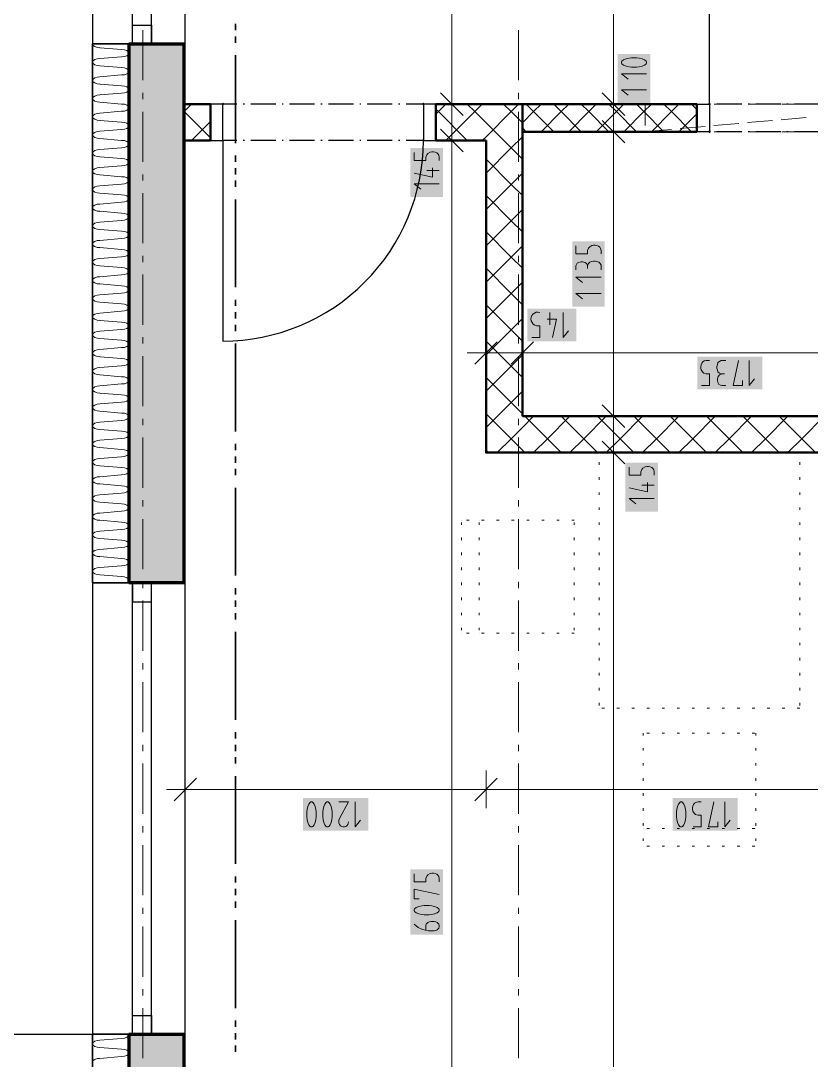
# Model space of a CAD drawing. Header units: millimetres. Extents: x 0 to 594, y 0 to 420.
# Drawn here: x 63.03 to 95.36, y 166.53 to 209.03 of the extents above; entities that cross this region are included whole.
import ezdxf

# ---------------------------------------------------------------- set-up
doc = ezdxf.new("R2010")
doc.units = ezdxf.units.MM
doc.header["$LTSCALE"] = 8
for name, color, linetype in [('PDF_Dvere', 7, 'Continuous'), ('PDF_Koty delkove', 7, 'Continuous'), ('PDF_Nabytek', 7, 'Continuous'), ('PDF_Obecne 0.25', 7, 'Continuous'), ('PDF_Okna', 7, 'Continuous'), ('PDF_Osy hlavni', 7, 'Continuous'), ('PDF_Pozarni useky', 7, 'Continuous'), ('PDF_Preklady', 7, 'Continuous'), ('PDF_Pricky zdene', 7, 'Continuous'), ('PDF_Steny obvodove nosne', 7, 'Continuous'), ('PDF_Zatepleni', 7, 'Continuous')]:
    doc.layers.add(name, color=color, linetype=linetype)

msp = doc.modelspace()

# ---------------------------------------------------------------- linework, layer by layer
at = {"layer": 'PDF_Dvere', "lineweight": 25}
for points in [[(91.243, 205.621), (91.197, 205.621), (91.197, 212.796, -0.414213), (98.372, 205.621), (97.854, 205.621)], [(71.871, 204.135), (71.296, 204.135), (71.296, 195.935, 0.414214), (79.496, 204.135), (78.79, 204.135)]]:
    msp.add_lwpolyline(points, format="xyb", dxfattribs=at)
for points in [[(71.296, 205.621), (70.784, 205.621), (70.784, 204.135), (71.296, 204.135)], [(80.009, 205.621), (79.496, 205.621), (79.496, 204.135), (80.009, 204.135)], [(91.197, 204.494), (90.685, 204.494), (90.685, 205.621), (91.197, 205.621)]]:
    msp.add_lwpolyline(points, close=True, dxfattribs=at)
for points in [[(71.871, 205.621), (71.296, 205.621)], [(72.178, 205.621), (72.127, 205.621)], [(73.46, 205.621), (72.435, 205.621)], [(73.767, 205.621), (73.716, 205.621)], [(75.048, 205.621), (74.023, 205.621)], [(75.356, 205.621), (75.305, 205.621)], [(76.637, 205.621), (75.612, 205.621)], [(76.945, 205.621), (76.893, 205.621)], [(78.226, 205.621), (77.201, 205.621)], [(78.533, 205.621), (78.482, 205.621)], [(79.496, 205.621), (78.79, 205.621)], [(92.524, 205.621), (91.499, 205.621)], [(92.832, 205.621), (92.781, 205.621)], [(94.113, 205.621), (93.088, 205.621)], [(94.421, 205.621), (94.369, 205.621)], [(95.702, 205.621), (94.677, 205.621)], [(91.243, 204.494), (91.197, 204.494)], [(92.524, 204.494), (91.499, 204.494)], [(92.832, 204.494), (92.781, 204.494)], [(94.113, 204.494), (93.088, 204.494)], [(94.421, 204.494), (94.369, 204.494)], [(95.702, 204.494), (94.677, 204.494)], [(72.178, 204.135), (72.127, 204.135)], [(73.46, 204.135), (72.435, 204.135)], [(73.767, 204.135), (73.716, 204.135)], [(75.048, 204.135), (74.023, 204.135)], [(75.356, 204.135), (75.305, 204.135)], [(76.637, 204.135), (75.612, 204.135)], [(76.945, 204.135), (76.893, 204.135)], [(78.226, 204.135), (77.201, 204.135)], [(78.533, 204.135), (78.482, 204.135)]]:
    msp.add_lwpolyline(points, dxfattribs=at)
at = {"layer": 'PDF_Dvere', "lineweight": 25, "transparency": 33554559}
for points in [[(71.36, 205.621), (71.296, 205.557), (71.296, 205.685), (71.232, 205.621)], [(79.56, 205.621), (79.496, 205.557), (79.496, 205.685), (79.432, 205.621)], [(91.261, 205.621), (91.197, 205.557), (91.197, 205.685), (91.133, 205.621)], [(91.261, 204.494), (91.197, 204.43), (91.197, 204.558), (91.133, 204.494)], [(71.36, 204.135), (71.296, 204.071), (71.296, 204.199), (71.232, 204.135)], [(79.56, 204.135), (79.496, 204.071), (79.496, 204.199), (79.432, 204.135)]]:
    msp.add_solid(points, dxfattribs=at)
at = {"layer": 'PDF_Koty delkove', "lineweight": 18}
for points in [[(87.275, 149.093), (87.275, 159.435), (87.275, 191.374), (87.275, 192.86), (87.275, 204.494), (87.275, 205.621), (87.275, 227.197), (87.275, 228.684), (87.275, 273.219), (87.275, 275.833), (87.275, 277.217), (87.275, 346.455), (87.275, 350.35)], [(80.658, 141.867), (80.658, 204.135), (80.658, 205.621), (80.658, 220.535), (80.658, 222.021), (80.658, 273.219), (80.658, 277.114)], [(87.79, 207.473), (87.687, 207.432), (87.619, 207.378), (87.602, 207.35), (87.602, 207.296), (87.619, 207.268), (87.687, 207.214), (87.79, 207.173), (87.91, 207.145), (88.011, 207.131), (88.216, 207.131), (88.319, 207.145), (88.439, 207.173), (88.541, 207.214), (88.61, 207.268), (88.627, 207.296), (88.627, 207.35), (88.61, 207.378), (88.541, 207.432), (88.439, 207.473), (88.319, 207.501), (88.216, 207.515)], [(88.216, 207.515), (88.011, 207.515), (87.91, 207.501), (87.79, 207.473)], [(88.627, 206.857), (87.602, 206.857), (87.875, 206.639)], [(88.627, 206.2), (87.602, 206.2), (87.875, 205.982)], [(81.119, 205.16), (80.196, 206.083)], [(87.736, 205.16), (86.813, 206.083)], [(81.426, 205.621), (80.658, 205.621), (79.889, 205.621)], [(88.043, 205.621), (87.275, 205.621), (86.506, 205.621)], [(87.736, 204.033), (86.813, 204.955)], [(81.119, 203.674), (80.196, 204.596)], [(88.043, 204.494), (87.275, 204.494), (86.506, 204.494)], [(81.426, 204.135), (80.658, 204.135), (79.889, 204.135)], [(79.12, 203.647), (79.12, 203.319), (79.598, 203.319), (79.598, 203.456), (79.633, 203.551), (79.684, 203.606), (79.769, 203.66), (79.837, 203.674), (79.905, 203.674), (79.974, 203.66)], [(79.974, 203.66), (80.042, 203.633), (80.093, 203.592), (80.128, 203.538), (80.145, 203.456), (80.145, 203.319)], [(79.872, 203.017), (79.872, 202.634), (79.12, 202.799)], [(80.145, 202.908), (79.633, 202.908)], [(80.145, 202.36), (79.12, 202.36), (79.393, 202.142)], [(85.737, 199.827), (85.737, 199.499), (86.215, 199.499), (86.215, 199.636), (86.25, 199.731), (86.301, 199.786), (86.386, 199.841), (86.454, 199.855), (86.522, 199.855), (86.591, 199.841), (86.659, 199.813), (86.71, 199.772), (86.745, 199.718), (86.762, 199.636), (86.762, 199.499)], [(85.737, 198.842), (85.737, 199.006), (85.754, 199.061), (85.788, 199.115), (85.84, 199.143), (85.941, 199.17), (86.01, 199.17), (86.112, 199.143), (86.181, 199.088), (86.215, 199.006), (86.215, 198.897)], [(86.762, 198.842), (86.762, 199.033), (86.727, 199.101), (86.676, 199.156), (86.591, 199.184), (86.522, 199.197), (86.454, 199.197), (86.369, 199.184), (86.301, 199.156), (86.25, 199.101), (86.215, 199.006)], [(86.762, 198.54), (85.737, 198.54), (86.01, 198.322)], [(86.762, 197.883), (85.737, 197.883), (86.01, 197.665)], [(84.559, 196.833), (84.943, 196.833), (84.778, 196.082)], [(84.668, 197.107), (84.668, 196.594)], [(85.216, 197.107), (85.216, 196.082), (85.435, 196.355)], [(82.52, 195.907), (81.597, 194.984)], [(82.059, 196.214), (82.059, 195.446), (82.059, 194.677)], [(84.006, 195.907), (83.084, 194.984)], [(83.545, 196.214), (83.545, 195.446), (83.545, 194.677)], [(82.059, 195.446), (81.29, 195.446)], [(184.506, 195.446), (177.745, 195.446), (176.907, 195.446), (173.387, 195.446), (169.747, 195.446), (168.26, 195.446), (162.995, 195.446), (160.878, 195.446), (158.215, 195.446), (156.063, 195.446), (128.081, 195.446), (126.184, 195.446), (105.582, 195.446), (103.737, 195.446), (103.43, 195.446), (101.328, 195.446), (83.545, 195.446), (82.059, 195.446)], [(90.876, 194.113), (91.205, 194.113), (91.205, 194.591), (91.068, 194.591), (90.972, 194.626), (90.917, 194.677), (90.863, 194.762), (90.849, 194.83), (90.849, 194.898), (90.863, 194.967), (90.89, 195.035), (90.931, 195.086), (90.985, 195.121), (91.068, 195.138), (91.205, 195.138)], [(91.862, 195.138), (91.67, 195.138), (91.602, 195.103), (91.547, 195.052), (91.52, 194.967), (91.506, 194.898), (91.506, 194.83), (91.52, 194.745), (91.547, 194.677), (91.602, 194.626), (91.698, 194.591)], [(92.547, 194.317), (92.547, 194.113), (92.163, 194.113), (92.382, 195.138)], [(92.82, 195.138), (92.82, 194.113), (93.039, 194.386)], [(91.862, 194.113), (91.698, 194.113), (91.643, 194.13), (91.588, 194.164), (91.56, 194.216), (91.533, 194.317), (91.533, 194.386), (91.56, 194.488), (91.615, 194.557), (91.698, 194.591), (91.807, 194.591)], [(87.736, 192.399), (86.813, 193.321)], [(88.043, 192.86), (87.275, 192.86), (86.506, 192.86)], [(87.736, 190.913), (86.813, 191.835)], [(88.043, 191.374), (87.275, 191.374), (86.506, 191.374)], [(87.913, 190.782), (87.913, 190.454), (88.391, 190.454), (88.391, 190.591), (88.426, 190.686), (88.477, 190.741), (88.562, 190.795), (88.63, 190.809), (88.698, 190.809), (88.767, 190.795)], [(88.767, 190.795), (88.835, 190.768), (88.886, 190.727), (88.921, 190.673), (88.938, 190.591), (88.938, 190.454)], [(88.665, 190.152), (88.665, 189.769), (87.913, 189.934)], [(88.938, 190.043), (88.426, 190.043)], [(88.938, 189.495), (87.913, 189.495), (88.186, 189.277)], [(70.22, 178.068), (69.297, 177.145)], [(69.759, 178.375), (69.759, 177.606), (69.759, 176.838)], [(82.52, 178.068), (81.597, 177.145)], [(82.059, 178.375), (82.059, 177.606), (82.059, 176.838)], [(69.759, 177.606), (68.99, 177.606)], [(109.938, 177.606), (103.173, 177.606), (101.38, 177.606), (99.996, 177.606), (82.059, 177.606), (69.759, 177.606)], [(75.47, 176.154), (75.525, 176.085), (75.552, 176.069), (75.607, 176.069), (75.635, 176.085), (75.689, 176.154), (75.73, 176.256), (75.758, 176.376), (75.772, 176.478), (75.772, 176.683), (75.758, 176.785), (75.73, 176.905), (75.689, 177.008), (75.635, 177.076), (75.607, 177.094), (75.552, 177.094), (75.525, 177.076), (75.47, 177.008), (75.429, 176.905), (75.402, 176.785), (75.388, 176.683)], [(76.045, 177.094), (76.429, 177.094), (76.072, 176.41), (76.045, 176.342), (76.045, 176.239), (76.072, 176.171), (76.113, 176.12), (76.155, 176.085), (76.21, 176.069), (76.264, 176.069), (76.319, 176.085), (76.36, 176.12), (76.401, 176.171), (76.429, 176.273)], [(76.702, 177.094), (76.702, 176.069), (76.921, 176.342)], [(90.507, 176.785), (90.507, 176.854), (90.521, 176.923), (90.548, 176.99), (90.589, 177.042), (90.643, 177.076), (90.725, 177.094), (90.862, 177.094)], [(90.534, 176.069), (90.862, 176.069), (90.862, 176.547), (90.725, 176.547), (90.63, 176.581), (90.575, 176.633), (90.521, 176.718), (90.507, 176.785)], [(91.547, 176.273), (91.547, 176.069), (91.164, 176.069), (91.382, 177.094)], [(91.821, 177.094), (91.821, 176.069), (92.039, 176.342)], [(75.388, 176.683), (75.388, 176.478), (75.402, 176.376), (75.429, 176.256), (75.47, 176.154)], [(79.12, 174.151), (79.12, 173.823), (79.598, 173.823), (79.598, 173.96), (79.633, 174.055), (79.684, 174.11), (79.769, 174.165), (79.837, 174.179), (79.905, 174.179), (79.974, 174.165), (80.042, 174.137), (80.093, 174.096), (80.128, 174.042), (80.145, 173.96), (80.145, 173.823)], [(79.324, 173.138), (79.12, 173.138), (79.12, 173.521), (80.145, 173.303)], [(79.137, 172.728), (79.12, 172.7), (79.12, 172.646), (79.137, 172.618), (79.205, 172.564), (79.308, 172.523), (79.428, 172.495), (79.529, 172.481), (79.734, 172.481), (79.837, 172.495), (79.957, 172.523), (80.059, 172.564), (80.128, 172.618), (80.145, 172.646), (80.145, 172.7), (80.128, 172.728), (80.059, 172.782), (79.957, 172.823), (79.837, 172.85), (79.734, 172.864)], [(79.734, 172.864), (79.529, 172.864), (79.428, 172.85), (79.308, 172.823), (79.205, 172.782), (79.137, 172.728)], [(79.598, 171.852), (79.598, 172.043), (79.615, 172.098), (79.649, 172.139), (79.684, 172.166), (79.734, 172.193), (79.803, 172.207), (79.939, 172.207), (80.008, 172.193), (80.059, 172.166), (80.093, 172.139), (80.128, 172.098), (80.145, 172.043), (80.145, 171.989), (80.128, 171.934), (80.093, 171.893), (80.059, 171.866), (80.008, 171.838), (79.939, 171.824), (79.7, 171.824), (79.462, 171.879), (79.29, 171.961), (79.12, 172.098)]]:
    msp.add_lwpolyline(points, dxfattribs=at)
msp.add_lwpolyline([(83.929, 196.082), (84.258, 196.082), (84.258, 196.56), (84.121, 196.56, -1.034042), (84.258, 197.107)], format="xyb", dxfattribs=at)
for points in [[(74.731, 176.683), (74.731, 176.478), (74.745, 176.376), (74.772, 176.256), (74.813, 176.154), (74.867, 176.085), (74.895, 176.069), (74.95, 176.069), (74.978, 176.085), (75.032, 176.154), (75.073, 176.256), (75.101, 176.376), (75.115, 176.478), (75.115, 176.683), (75.101, 176.785), (75.073, 176.905), (75.032, 177.008), (74.978, 177.076), (74.95, 177.094), (74.895, 177.094), (74.867, 177.076), (74.813, 177.008), (74.772, 176.905), (74.745, 176.785)], [(89.85, 176.683), (89.85, 176.478), (89.864, 176.376), (89.891, 176.256), (89.932, 176.154), (89.986, 176.085), (90.014, 176.069), (90.068, 176.069), (90.096, 176.085), (90.15, 176.154), (90.191, 176.256), (90.219, 176.376), (90.233, 176.478), (90.233, 176.683), (90.219, 176.785), (90.191, 176.905), (90.15, 177.008), (90.096, 177.076), (90.068, 177.094), (90.014, 177.094), (89.986, 177.076), (89.932, 177.008), (89.891, 176.905), (89.864, 176.785)]]:
    msp.add_lwpolyline(points, close=True, dxfattribs=at)
at = {"layer": 'PDF_Koty delkove', "color": 7, "lineweight": 18, "true_color": 0xffffff, "transparency": 33554559}
for points in [[(88.781, 205.663), (88.781, 207.668), (87.449, 205.663), (87.449, 207.668)], [(80.299, 201.823), (80.299, 203.828), (78.966, 201.823), (78.966, 203.828)], [(86.916, 197.346), (86.916, 200.008), (85.583, 197.346), (85.583, 200.008)], [(85.754, 197.261), (83.749, 197.261), (85.754, 195.928), (83.749, 195.928)], [(93.358, 195.292), (90.696, 195.292), (93.358, 193.959), (90.696, 193.959)], [(89.092, 188.958), (89.092, 190.963), (87.76, 188.958), (87.76, 190.963)], [(77.24, 177.248), (74.578, 177.248), (77.24, 175.915), (74.578, 175.915)], [(92.358, 177.248), (89.696, 177.248), (92.358, 175.915), (89.696, 175.915)], [(80.299, 171.67), (80.299, 174.332), (78.966, 171.67), (78.966, 174.332)]]:
    msp.add_solid(points, dxfattribs=at)
at = {"layer": 'PDF_Nabytek', "lineweight": 13}
for points in [[(86.692, 190.978), (86.692, 190.876)], [(94.892, 190.978), (94.892, 190.876)], [(86.692, 190.364), (86.692, 190.261)], [(94.892, 190.364), (94.892, 190.261)], [(86.692, 189.749), (86.692, 189.646)], [(94.892, 189.749), (94.892, 189.646)], [(86.692, 189.134), (86.692, 189.031)], [(94.892, 189.134), (94.892, 189.031)], [(81.054, 188.606), (81.054, 188.606)], [(81.054, 188.606), (81.054, 188.606)], [(81.054, 188.519), (81.054, 188.416)], [(81.364, 188.606), (81.262, 188.606)], [(81.772, 188.606), (81.772, 188.606)], [(81.772, 188.519), (81.772, 188.416)], [(81.979, 188.606), (81.877, 188.606)], [(82.594, 188.606), (82.492, 188.606)], [(83.209, 188.606), (83.107, 188.606)], [(83.824, 188.606), (83.722, 188.606)], [(84.439, 188.606), (84.337, 188.606)], [(85.054, 188.606), (84.952, 188.606)], [(85.667, 188.606), (85.567, 188.606)], [(85.667, 188.606), (85.667, 188.606)], [(85.667, 188.606), (85.667, 188.606)], [(85.667, 188.519), (85.667, 188.416)], [(86.692, 188.519), (86.692, 188.416)], [(94.892, 188.519), (94.892, 188.416)], [(81.054, 187.904), (81.054, 187.801)], [(81.772, 187.904), (81.772, 187.801)], [(85.667, 187.904), (85.667, 187.801)], [(86.692, 187.904), (86.692, 187.801)], [(94.892, 187.904), (94.892, 187.801)], [(81.054, 187.289), (81.054, 187.186)], [(81.772, 187.289), (81.772, 187.186)], [(85.667, 187.289), (85.667, 187.186)], [(86.692, 187.289), (86.692, 187.186)], [(94.892, 187.289), (94.892, 187.186)], [(81.054, 186.674), (81.054, 186.571)], [(81.772, 186.674), (81.772, 186.571)], [(85.667, 186.674), (85.667, 186.571)], [(86.692, 186.674), (86.692, 186.571)], [(94.892, 186.674), (94.892, 186.571)], [(81.054, 186.059), (81.054, 185.956)], [(81.772, 186.059), (81.772, 185.956)], [(85.667, 186.059), (85.667, 185.956)], [(86.692, 186.059), (86.692, 185.956)], [(94.892, 186.059), (94.892, 185.956)], [(81.054, 185.444), (81.054, 185.341)], [(81.772, 185.444), (81.772, 185.341)], [(85.667, 185.444), (85.667, 185.341)], [(86.692, 185.444), (86.692, 185.341)], [(94.892, 185.444), (94.892, 185.341)], [(81.054, 184.829), (81.054, 184.726)], [(81.772, 184.829), (81.772, 184.726)], [(85.667, 184.829), (85.667, 184.726)], [(86.692, 184.829), (86.692, 184.726)], [(94.892, 184.829), (94.892, 184.726)], [(81.054, 184.214), (81.054, 184.111)], [(81.054, 183.993), (81.054, 183.993)], [(81.054, 183.993), (81.054, 183.993)], [(81.364, 183.993), (81.262, 183.993)], [(81.772, 184.214), (81.772, 184.111)], [(81.772, 183.993), (81.772, 183.993)], [(81.979, 183.993), (81.877, 183.993)], [(82.594, 183.993), (82.492, 183.993)], [(83.209, 183.993), (83.107, 183.993)], [(83.824, 183.993), (83.722, 183.993)], [(84.439, 183.993), (84.337, 183.993)], [(85.054, 183.993), (84.952, 183.993)], [(85.667, 183.993), (85.567, 183.993)], [(85.667, 184.214), (85.667, 184.111)], [(85.667, 183.993), (85.667, 183.993)], [(85.667, 183.993), (85.667, 183.993)], [(86.692, 184.214), (86.692, 184.111)], [(94.892, 184.214), (94.892, 184.111)], [(86.692, 183.599), (86.692, 183.496)], [(94.892, 183.599), (94.892, 183.496)], [(86.692, 182.984), (86.692, 182.881)], [(94.892, 182.984), (94.892, 182.881)], [(86.692, 182.369), (86.692, 182.266)], [(94.892, 182.369), (94.892, 182.266)], [(86.692, 181.754), (86.692, 181.651)], [(94.892, 181.754), (94.892, 181.651)], [(86.692, 181.139), (86.692, 181.036)], [(94.892, 181.139), (94.892, 181.036)], [(86.692, 180.923), (86.692, 180.923)], [(86.692, 180.923), (86.692, 180.923)], [(86.899, 180.923), (86.797, 180.923)], [(87.514, 180.923), (87.412, 180.923)], [(88.129, 180.923), (88.027, 180.923)], [(88.744, 180.923), (88.642, 180.923)], [(89.359, 180.923), (89.257, 180.923)], [(89.974, 180.923), (89.872, 180.923)], [(90.589, 180.923), (90.487, 180.923)], [(91.204, 180.923), (91.102, 180.923)], [(91.819, 180.923), (91.717, 180.923)], [(92.434, 180.923), (92.332, 180.923)], [(93.049, 180.923), (92.947, 180.923)], [(93.664, 180.923), (93.562, 180.923)], [(94.279, 180.923), (94.177, 180.923)], [(94.892, 180.923), (94.792, 180.923)], [(94.892, 180.923), (94.892, 180.923)], [(88.486, 179.898), (88.486, 179.806)], [(88.486, 179.898), (88.486, 179.898)], [(88.744, 179.898), (88.642, 179.898)], [(89.359, 179.898), (89.257, 179.898)], [(89.974, 179.898), (89.872, 179.898)], [(90.589, 179.898), (90.487, 179.898)], [(91.204, 179.898), (91.102, 179.898)], [(91.819, 179.898), (91.717, 179.898)], [(92.434, 179.898), (92.332, 179.898)], [(93.049, 179.898), (92.947, 179.898)], [(93.098, 179.898), (93.098, 179.806)], [(93.098, 179.898), (93.098, 179.898)], [(93.098, 179.898), (93.098, 179.898)], [(88.486, 179.294), (88.486, 179.191)], [(93.098, 179.294), (93.098, 179.191)], [(88.486, 178.679), (88.486, 178.576)], [(93.098, 178.679), (93.098, 178.576)], [(88.486, 178.064), (88.486, 177.961)], [(93.098, 178.064), (93.098, 177.961)], [(88.486, 177.449), (88.486, 177.346)], [(93.098, 177.449), (93.098, 177.346)], [(88.486, 176.834), (88.486, 176.731)], [(93.098, 176.834), (93.098, 176.731)], [(88.486, 176.219), (88.486, 176.116)], [(88.486, 176.003), (88.486, 176.003)], [(88.744, 176.003), (88.642, 176.003)], [(89.359, 176.003), (89.257, 176.003)], [(89.974, 176.003), (89.872, 176.003)], [(90.589, 176.003), (90.487, 176.003)], [(91.204, 176.003), (91.102, 176.003)], [(91.819, 176.003), (91.717, 176.003)], [(92.434, 176.003), (92.332, 176.003)], [(93.049, 176.003), (92.947, 176.003)], [(93.098, 176.219), (93.098, 176.116)], [(93.098, 176.003), (93.098, 176.003)], [(88.486, 175.604), (88.486, 175.501)], [(93.098, 175.604), (93.098, 175.501)], [(88.486, 175.285), (88.486, 175.285)], [(88.486, 175.285), (88.486, 175.285)], [(88.744, 175.285), (88.642, 175.285)], [(89.359, 175.285), (89.257, 175.285)], [(89.974, 175.285), (89.872, 175.285)], [(90.589, 175.285), (90.487, 175.285)], [(91.204, 175.285), (91.102, 175.285)], [(91.819, 175.285), (91.717, 175.285)], [(92.434, 175.285), (92.332, 175.285)], [(93.049, 175.285), (92.947, 175.285)], [(93.098, 175.285), (93.098, 175.285)], [(93.098, 175.285), (93.098, 175.285)]]:
    msp.add_lwpolyline(points, dxfattribs=at)
at = {"layer": 'PDF_Obecne 0.25', "lineweight": 25}
msp.add_lwpolyline([(65.966, 277.114), (45.671, 277.114), (45.671, 167.597), (65.966, 167.597)], dxfattribs=at)
at = {"layer": 'PDF_Okna', "lineweight": 25}
for points in [[(65.966, 218.331), (65.966, 208.081)], [(67.606, 208.081), (67.606, 218.331)], [(68.375, 208.081), (68.375, 218.331)], [(69.759, 208.081), (69.759, 218.331)], [(65.966, 186.047), (65.966, 167.597)], [(67.606, 167.597), (67.606, 186.047)], [(68.375, 167.597), (68.375, 186.047)], [(69.759, 167.597), (69.759, 186.047)]]:
    msp.add_lwpolyline(points, dxfattribs=at)
for points in [[(67.606, 208.081), (67.606, 208.85), (68.375, 208.85), (68.375, 208.081)], [(67.606, 186.047), (67.606, 185.278), (68.375, 185.278), (68.375, 186.047)], [(67.606, 167.597), (67.606, 168.366), (68.375, 168.366), (68.375, 167.597)]]:
    msp.add_lwpolyline(points, close=True, dxfattribs=at)
at = {"layer": 'PDF_Osy hlavni', "lineweight": 18}
for points in [[(68.016, 206.593), (68.016, 208.643)], [(83.391, 206.593), (83.391, 208.643)], [(83.391, 206.593), (83.391, 208.643)], [(68.016, 205.824), (68.016, 206.08)], [(68.016, 203.261), (68.016, 205.311)], [(83.391, 203.261), (83.391, 205.311)], [(83.391, 203.261), (83.391, 205.311)], [(68.016, 202.493), (68.016, 202.749)], [(68.016, 199.93), (68.016, 201.98)], [(83.391, 199.93), (83.391, 201.98)], [(83.391, 199.93), (83.391, 201.98)], [(68.016, 199.161), (68.016, 199.418)], [(68.016, 196.599), (68.016, 198.649)], [(83.391, 196.599), (83.391, 198.649)], [(83.391, 196.599), (83.391, 198.649)], [(68.016, 195.83), (68.016, 196.087)], [(83.391, 196.087), (83.391, 195.83), (83.391, 196.087)], [(68.016, 193.268), (68.016, 195.318)], [(83.391, 193.268), (83.391, 195.318)], [(83.391, 193.268), (83.391, 195.318)], [(68.016, 192.499), (68.016, 192.755)], [(83.391, 192.755), (83.391, 192.499), (83.391, 192.755)], [(68.016, 189.937), (68.016, 191.987)], [(83.391, 189.937), (83.391, 191.987), (83.391, 189.937)], [(68.016, 189.168), (68.016, 189.424)], [(83.391, 189.168), (83.391, 189.424), (83.391, 189.168)], [(68.016, 186.605), (68.016, 188.655)], [(83.391, 186.605), (83.391, 188.655)], [(83.391, 186.605), (83.391, 188.655)], [(68.016, 185.837), (68.016, 186.093)], [(83.391, 185.837), (83.391, 186.093)], [(83.391, 185.837), (83.391, 186.093)], [(68.016, 183.274), (68.016, 185.324)], [(83.391, 183.274), (83.391, 185.324)], [(83.391, 183.274), (83.391, 185.324)], [(68.016, 182.505), (68.016, 182.762)], [(83.391, 182.505), (83.391, 182.762), (83.391, 182.505)], [(68.016, 179.943), (68.016, 181.993)], [(83.391, 181.993), (83.391, 179.943), (83.391, 181.993)], [(68.016, 179.174), (68.016, 179.43)], [(83.391, 179.174), (83.391, 179.43), (83.391, 179.174)], [(68.016, 176.612), (68.016, 178.662)], [(83.391, 178.662), (83.391, 176.612), (83.391, 178.662)], [(68.016, 175.843), (68.016, 176.099)], [(83.391, 176.099), (83.391, 175.843), (83.391, 176.099)], [(68.016, 173.28), (68.016, 175.33)], [(83.391, 175.33), (83.391, 173.28), (83.391, 175.33)], [(68.016, 172.512), (68.016, 172.768)], [(83.391, 172.768), (83.391, 172.512), (83.391, 172.768)], [(68.016, 169.949), (68.016, 171.999)], [(83.391, 171.999), (83.391, 169.949), (83.391, 171.999)], [(68.016, 169.181), (68.016, 169.437)], [(83.391, 169.437), (83.391, 169.181), (83.391, 169.437)], [(68.016, 166.618), (68.016, 168.668)], [(83.391, 166.618), (83.391, 168.668), (83.391, 166.618)]]:
    msp.add_lwpolyline(points, dxfattribs=at)
for points in [[(83.391, 206.08), (83.391, 205.824)], [(83.391, 202.749), (83.391, 202.493)], [(83.391, 199.418), (83.391, 199.161)]]:
    msp.add_lwpolyline(points, close=True, dxfattribs=at)
at = {"layer": 'PDF_Pozarni useky', "lineweight": 35}
for points in [[(71.809, 208.643), (71.809, 208.899)], [(71.809, 208.13), (71.809, 208.386)], [(71.809, 204.03), (71.809, 207.618)], [(71.809, 203.261), (71.809, 203.518)], [(71.809, 202.749), (71.809, 203.005)], [(71.809, 202.236), (71.809, 202.493)], [(71.809, 198.137), (71.809, 201.724)], [(71.809, 197.368), (71.809, 197.624)], [(71.809, 196.855), (71.809, 197.112)], [(71.809, 196.343), (71.809, 196.599)], [(71.809, 192.243), (71.809, 195.83)], [(71.809, 191.474), (71.809, 191.73)], [(71.809, 190.962), (71.809, 191.218)], [(71.809, 190.449), (71.809, 190.705)], [(71.809, 186.349), (71.809, 189.937)], [(71.809, 185.58), (71.809, 185.837)], [(71.809, 185.068), (71.809, 185.324)], [(71.809, 184.555), (71.809, 184.812)], [(71.809, 180.455), (71.809, 184.043)], [(71.809, 179.687), (71.809, 179.943)], [(71.809, 179.174), (71.809, 179.43)], [(71.809, 178.662), (71.809, 178.918)], [(71.809, 174.562), (71.809, 178.149)], [(71.809, 173.793), (71.809, 174.049)], [(71.809, 173.28), (71.809, 173.537)], [(71.809, 172.768), (71.809, 173.024)], [(71.809, 168.668), (71.809, 172.255)], [(71.809, 167.899), (71.809, 168.156)], [(71.809, 167.387), (71.809, 167.643)], [(71.809, 166.874), (71.809, 167.131)]]:
    msp.add_lwpolyline(points, dxfattribs=at)
at = {"layer": 'PDF_Preklady', "lineweight": 18}
for points in [[(88.567, 204.748), (88.567, 205.621)], [(89.654, 205.621), (88.629, 205.621)], [(90.685, 205.621), (90.013, 205.621)], [(91.038, 205.621), (90.685, 205.621)], [(92.422, 205.621), (91.397, 205.621)], [(93.806, 205.621), (92.781, 205.621)], [(95.189, 205.621), (94.164, 205.621)], [(91.38, 204.741), (92.401, 204.831)], [(92.759, 204.863), (93.78, 204.953)], [(94.137, 204.984), (95.158, 205.074)], [(88.624, 204.499), (89.645, 204.589)], [(89.654, 204.494), (88.629, 204.494)], [(90.002, 204.62), (91.023, 204.71)], [(90.685, 204.494), (90.013, 204.494)], [(91.038, 204.494), (90.685, 204.494)], [(92.422, 204.494), (91.397, 204.494)], [(93.806, 204.494), (92.781, 204.494)], [(95.189, 204.494), (94.164, 204.494)]]:
    msp.add_lwpolyline(points, dxfattribs=at)
at = {"layer": 'PDF_Preklady', "lineweight": 18, "transparency": 33554559}
for points in [[(88.613, 205.621), (88.567, 205.575), (88.567, 205.667), (88.521, 205.621)], [(88.567, 205.575), (88.521, 205.621), (88.613, 205.621), (88.567, 205.667)], [(90.731, 205.621), (90.685, 205.575), (90.685, 205.667), (90.639, 205.621)], [(90.731, 205.621), (90.685, 205.575), (90.685, 205.667), (90.639, 205.621)], [(88.521, 204.49), (88.563, 204.54), (88.571, 204.448), (88.613, 204.498)], [(88.613, 204.494), (88.567, 204.448), (88.567, 204.54), (88.521, 204.494)], [(88.567, 204.448), (88.521, 204.494), (88.613, 204.494), (88.567, 204.54)], [(90.731, 204.494), (90.685, 204.448), (90.685, 204.54), (90.639, 204.494)], [(90.731, 204.494), (90.685, 204.448), (90.685, 204.54), (90.639, 204.494)]]:
    msp.add_solid(points, dxfattribs=at)
at = {"layer": 'PDF_Pricky zdene', "lineweight": 9}
for points in [[(70.784, 204.238), (69.707, 205.314), (70.015, 205.621)], [(80.419, 205.621), (80.111, 205.314), (80.009, 205.211)], [(81.29, 204.135), (80.111, 205.314), (80.009, 205.416)], [(81.905, 205.621), (81.597, 205.314), (80.419, 204.135)], [(82.059, 204.853), (81.597, 205.314), (81.29, 205.621)], [(83.391, 205.621), (83.084, 205.314), (82.059, 204.289)], [(84.314, 205.621), (84.006, 205.314), (83.545, 204.853), (83.084, 205.314), (82.776, 205.621)], [(84.826, 204.494), (84.006, 205.314), (83.699, 205.621)], [(85.441, 205.621), (85.134, 205.314), (84.314, 204.494)], [(85.954, 204.494), (85.134, 205.314), (84.826, 205.621)], [(86.569, 205.621), (86.261, 205.314), (85.441, 204.494)], [(87.081, 204.494), (86.261, 205.314), (85.954, 205.621)], [(87.696, 205.621), (87.389, 205.314), (86.569, 204.494)], [(88.209, 204.494), (87.389, 205.314), (87.081, 205.621)], [(88.824, 205.621), (88.516, 205.314), (87.696, 204.494)], [(89.336, 204.494), (88.516, 205.314), (88.209, 205.621)], [(89.951, 205.621), (89.644, 205.314), (88.824, 204.494)], [(90.464, 204.494), (89.644, 205.314), (89.336, 205.621)], [(90.685, 205.4), (90.464, 205.621)], [(70.784, 204.904), (70.015, 204.135)], [(83.545, 203.366), (83.084, 203.828), (82.059, 204.853)], [(90.685, 205.228), (89.951, 204.494)], [(83.699, 204.494), (83.545, 204.648)], [(82.059, 204.289), (81.905, 204.135)], [(83.545, 204.289), (83.084, 203.828), (82.059, 202.803)], [(83.545, 201.88), (83.084, 202.341), (82.059, 203.366)], [(83.545, 202.803), (83.084, 202.341), (82.059, 201.316)], [(83.545, 200.394), (83.084, 200.855), (82.059, 201.88)], [(83.545, 201.316), (83.084, 200.855), (82.059, 199.83)], [(83.545, 198.908), (83.084, 199.369), (82.059, 200.394)], [(83.545, 199.83), (83.084, 199.369), (82.059, 198.344)], [(83.545, 197.421), (83.084, 197.883), (82.059, 198.908)], [(83.545, 198.344), (83.084, 197.883), (82.059, 196.858)], [(83.545, 195.935), (83.084, 196.396), (82.059, 197.421)], [(83.545, 196.858), (83.084, 196.396), (82.059, 195.371)], [(83.545, 194.449), (83.084, 194.91), (82.059, 195.935)], [(83.545, 195.371), (83.084, 194.91), (82.059, 193.885)], [(83.545, 192.963), (83.084, 193.424), (82.059, 194.449)], [(83.545, 193.885), (83.084, 193.424), (82.059, 192.399)], [(83.647, 191.374), (83.545, 191.476), (83.084, 191.938), (82.059, 192.963)], [(84.006, 192.86), (83.545, 192.399), (83.084, 191.938), (82.52, 191.374)], [(85.134, 191.374), (84.57, 191.938), (83.647, 192.86)], [(85.492, 192.86), (84.57, 191.938), (84.006, 191.374)], [(86.62, 191.374), (86.056, 191.938), (85.134, 192.86)], [(86.979, 192.86), (86.056, 191.938), (85.492, 191.374)], [(88.106, 191.374), (87.542, 191.938), (86.62, 192.86)], [(88.465, 192.86), (87.542, 191.938), (86.979, 191.374)], [(89.592, 191.374), (89.029, 191.938), (88.106, 192.86)], [(89.951, 192.86), (89.029, 191.938), (88.465, 191.374)], [(91.079, 191.374), (90.515, 191.938), (89.592, 192.86)], [(91.437, 192.86), (90.515, 191.938), (89.951, 191.374)], [(92.565, 191.374), (92.001, 191.938), (91.079, 192.86)], [(92.923, 192.86), (92.001, 191.938), (91.437, 191.374)], [(94.051, 191.374), (93.487, 191.938), (92.565, 192.86)], [(94.41, 192.86), (93.487, 191.938), (92.923, 191.374)], [(95.537, 191.374), (94.973, 191.938), (94.051, 192.86)], [(95.896, 192.86), (94.973, 191.938), (94.41, 191.374)], [(82.161, 191.374), (82.059, 191.476)]]:
    msp.add_lwpolyline(points, dxfattribs=at)
at = {"layer": 'PDF_Pricky zdene', "lineweight": 50}
for points in [[(70.784, 204.135), (69.759, 204.135), (69.707, 204.135), (69.707, 205.621), (69.759, 205.621), (70.784, 205.621), (70.784, 204.135)], [(80.009, 204.135), (80.009, 205.621)], [(82.059, 205.621), (80.009, 205.621)], [(83.545, 192.86), (83.545, 204.494), (83.545, 205.621), (82.059, 205.621)], [(90.685, 205.621), (88.567, 205.621), (83.545, 205.621), (83.545, 204.494), (88.567, 204.494), (90.685, 204.494)], [(90.685, 205.621), (90.685, 204.494)], [(80.009, 204.135), (82.059, 204.135)], [(82.059, 204.135), (82.059, 191.374), (83.545, 191.374)], [(83.545, 191.374), (101.38, 191.374), (101.38, 192.86), (101.328, 192.86), (83.545, 192.86)]]:
    msp.add_lwpolyline(points, dxfattribs=at)
at = {"layer": 'PDF_Steny obvodove nosne', "lineweight": 70}
for points in [[(67.452, 208.081), (67.452, 186.047)], [(67.452, 208.081), (67.606, 208.081), (68.375, 208.081), (69.707, 208.081)], [(69.707, 186.047), (69.707, 204.135), (69.707, 205.621), (69.707, 208.081)], [(69.707, 186.047), (68.375, 186.047), (67.606, 186.047), (67.452, 186.047)], [(67.452, 167.597), (67.452, 139.561), (69.707, 139.561)], [(67.452, 167.597), (67.606, 167.597), (68.375, 167.597), (69.707, 167.597)], [(69.707, 141.816), (69.707, 167.597)]]:
    msp.add_lwpolyline(points, dxfattribs=at)
at = {"layer": 'PDF_Steny obvodove nosne', "color": 9, "lineweight": 9, "true_color": 0xc0c0c0, "transparency": 33554559}
for points in [[(69.707, 208.081), (67.452, 208.081), (69.707, 186.047), (67.452, 186.047)], [(69.707, 139.561), (69.707, 167.597), (67.452, 139.561), (67.452, 167.597)]]:
    msp.add_solid(points, dxfattribs=at)
at = {"layer": 'PDF_Zatepleni', "lineweight": 9}
for points in [[(65.968, 208.081), (65.966, 208.076)], [(65.966, 208.076), (65.989, 208.019), (66.053, 207.971), (66.15, 207.939), (66.263, 207.928)], [(67.155, 207.854), (66.263, 207.928)], [(67.155, 207.854), (67.155, 207.854)], [(67.452, 207.72), (67.431, 207.762), (67.366, 207.81), (67.27, 207.843), (67.155, 207.854)], [(66.263, 207.482), (66.15, 207.47), (66.053, 207.438), (65.989, 207.39), (65.966, 207.333)], [(66.263, 207.482), (67.155, 207.555)], [(67.155, 207.555), (67.27, 207.567), (67.366, 207.599), (67.431, 207.647)], [(67.431, 207.647), (67.452, 207.689)], [(65.966, 207.333), (65.989, 207.276), (66.053, 207.228), (66.15, 207.196), (66.263, 207.184)], [(67.155, 207.111), (66.263, 207.184)], [(67.155, 207.111), (67.155, 207.111)], [(67.452, 206.977), (67.431, 207.019), (67.366, 207.067), (67.27, 207.1), (67.155, 207.111)], [(67.155, 206.812), (67.27, 206.824), (67.366, 206.856), (67.431, 206.904), (67.452, 206.946)], [(67.155, 206.812), (66.263, 206.739), (66.15, 206.727), (66.053, 206.695), (65.989, 206.647), (65.966, 206.59)], [(65.966, 206.59), (65.989, 206.533), (66.053, 206.485), (66.15, 206.453), (66.263, 206.441)], [(67.155, 206.368), (66.263, 206.441)], [(67.155, 206.368), (67.155, 206.368)], [(67.452, 206.234), (67.431, 206.276), (67.366, 206.324), (67.27, 206.356), (67.155, 206.368)], [(67.155, 206.069), (67.27, 206.08), (67.366, 206.113), (67.431, 206.161), (67.452, 206.203)], [(67.155, 206.069), (66.263, 205.995), (66.15, 205.984), (66.053, 205.952), (65.989, 205.904), (65.966, 205.847)], [(65.966, 205.847), (65.989, 205.79), (66.053, 205.742), (66.15, 205.71), (66.263, 205.698)], [(67.155, 205.625), (66.263, 205.698)], [(67.155, 205.326), (66.263, 205.252), (66.15, 205.241), (66.053, 205.209), (65.989, 205.161), (65.966, 205.104)], [(67.155, 205.625), (67.155, 205.625)], [(67.452, 205.491), (67.431, 205.532), (67.366, 205.581), (67.27, 205.613), (67.155, 205.625)], [(67.155, 205.326), (67.27, 205.337), (67.366, 205.37), (67.431, 205.418), (67.452, 205.46)], [(65.966, 205.104), (65.989, 205.047), (66.053, 204.999), (66.15, 204.966), (66.263, 204.955)], [(67.155, 204.882), (66.263, 204.955)], [(67.155, 204.882), (67.155, 204.882)], [(67.452, 204.748), (67.431, 204.789), (67.366, 204.838), (67.27, 204.87), (67.155, 204.882)], [(66.263, 204.509), (66.15, 204.498), (66.053, 204.466), (65.989, 204.417), (65.966, 204.361)], [(66.263, 204.509), (67.155, 204.583)], [(67.155, 204.583), (67.27, 204.594), (67.366, 204.627), (67.431, 204.675), (67.452, 204.717)], [(65.966, 204.361), (65.989, 204.304), (66.053, 204.256)], [(66.053, 204.256), (66.15, 204.223), (66.263, 204.212)], [(67.155, 204.138), (66.263, 204.212)], [(67.155, 204.138), (67.155, 204.138)], [(67.452, 204.005), (67.431, 204.046), (67.366, 204.095), (67.27, 204.127), (67.155, 204.138)], [(67.155, 203.84), (67.27, 203.851), (67.366, 203.883), (67.431, 203.932), (67.452, 203.973)], [(67.155, 203.84), (66.263, 203.766), (66.15, 203.755), (66.053, 203.723), (65.989, 203.674), (65.966, 203.617)], [(65.966, 203.617), (65.989, 203.561), (66.053, 203.512), (66.15, 203.48), (66.263, 203.469)], [(67.155, 203.395), (66.263, 203.469)], [(67.155, 203.395), (67.155, 203.395)], [(67.452, 203.262), (67.431, 203.303), (67.366, 203.352), (67.27, 203.384), (67.155, 203.395)], [(67.155, 203.097), (67.27, 203.108), (67.366, 203.14), (67.431, 203.189), (67.452, 203.23)], [(67.155, 203.097), (66.263, 203.023), (66.15, 203.012), (66.053, 202.979), (65.989, 202.931), (65.966, 202.874)], [(65.966, 202.874), (65.989, 202.817), (66.053, 202.769), (66.15, 202.737), (66.263, 202.726)], [(67.155, 202.652), (66.263, 202.726)], [(67.155, 202.353), (66.263, 202.28), (66.15, 202.269), (66.053, 202.236), (65.989, 202.188), (65.966, 202.131)], [(67.155, 202.652), (67.155, 202.652)], [(67.452, 202.518), (67.431, 202.56), (67.366, 202.608), (67.27, 202.641), (67.155, 202.652)], [(67.155, 202.353), (67.27, 202.365), (67.366, 202.397), (67.431, 202.446), (67.452, 202.487)], [(65.966, 202.131), (65.989, 202.074), (66.053, 202.026), (66.15, 201.994), (66.263, 201.983)], [(67.155, 201.909), (66.263, 201.983)], [(67.155, 201.909), (67.155, 201.909)], [(67.27, 201.898), (67.155, 201.909)], [(67.452, 201.775), (67.431, 201.817), (67.366, 201.865), (67.27, 201.898)], [(67.155, 201.61), (66.263, 201.537), (66.15, 201.525), (66.053, 201.493), (65.989, 201.445), (65.966, 201.388)], [(67.155, 201.61), (67.27, 201.622), (67.366, 201.654), (67.431, 201.703), (67.452, 201.744)], [(65.966, 201.388), (65.989, 201.331), (66.053, 201.283), (66.15, 201.251), (66.263, 201.24)], [(67.155, 201.166), (66.263, 201.24)], [(67.155, 201.166), (67.155, 201.166)], [(67.452, 201.032), (67.431, 201.074), (67.366, 201.122), (67.27, 201.155), (67.155, 201.166)], [(67.155, 200.867), (67.27, 200.879), (67.366, 200.911), (67.431, 200.959), (67.452, 201.001)], [(66.263, 200.794), (66.15, 200.782), (66.053, 200.75), (65.989, 200.702), (65.966, 200.645)], [(65.966, 200.645), (65.989, 200.588), (66.053, 200.54), (66.15, 200.508), (66.263, 200.496)], [(66.263, 200.794), (67.155, 200.867)], [(67.155, 200.423), (66.263, 200.496)], [(67.155, 200.423), (67.155, 200.423)], [(67.452, 200.289), (67.431, 200.331), (67.366, 200.379), (67.27, 200.411), (67.155, 200.423)], [(67.155, 200.124), (67.27, 200.135), (67.366, 200.168), (67.431, 200.216), (67.452, 200.258)], [(66.263, 200.051), (66.15, 200.039), (66.053, 200.007), (65.989, 199.959), (65.966, 199.902)], [(65.966, 199.902), (65.989, 199.845), (66.053, 199.797), (66.15, 199.765), (66.263, 199.753)], [(66.263, 200.051), (67.155, 200.124)], [(67.155, 199.68), (66.263, 199.753)], [(66.263, 199.307), (66.15, 199.296), (66.053, 199.264), (65.989, 199.216), (65.966, 199.159)], [(66.263, 199.307), (67.155, 199.381)], [(67.155, 199.68), (67.155, 199.68)], [(67.452, 199.546), (67.431, 199.588), (67.366, 199.636), (67.27, 199.668), (67.155, 199.68)], [(67.155, 199.381), (67.27, 199.392), (67.366, 199.425), (67.431, 199.473), (67.452, 199.515)], [(65.966, 199.159), (65.989, 199.102), (66.053, 199.054), (66.15, 199.021), (66.263, 199.01)], [(67.155, 198.937), (66.263, 199.01)], [(67.155, 198.937), (67.155, 198.937)], [(67.452, 198.803), (67.431, 198.844), (67.366, 198.893), (67.27, 198.925), (67.155, 198.937)], [(66.263, 198.564), (66.15, 198.553), (66.053, 198.521), (65.989, 198.473), (65.966, 198.416)], [(66.263, 198.564), (67.155, 198.638)], [(67.155, 198.638), (67.27, 198.649)], [(67.27, 198.649), (67.366, 198.682), (67.431, 198.73), (67.452, 198.772)], [(65.966, 198.416), (65.989, 198.359), (66.053, 198.311), (66.15, 198.278), (66.263, 198.267)], [(67.155, 198.193), (66.263, 198.267)], [(67.155, 198.193), (67.155, 198.193)], [(67.452, 198.06), (67.431, 198.101), (67.366, 198.15), (67.27, 198.182), (67.155, 198.193)], [(67.155, 197.895), (67.27, 197.906), (67.366, 197.938), (67.431, 197.987), (67.452, 198.028)], [(66.263, 197.821), (66.15, 197.81), (66.053, 197.778), (65.989, 197.729), (65.966, 197.673)], [(65.966, 197.673), (65.989, 197.616), (66.053, 197.567), (66.15, 197.535), (66.263, 197.524)], [(66.263, 197.821), (67.155, 197.895)], [(67.155, 197.45), (66.263, 197.524)], [(67.155, 197.45), (67.155, 197.45)], [(67.452, 197.317), (67.431, 197.358), (67.366, 197.407), (67.27, 197.439), (67.155, 197.45)], [(67.155, 197.152), (67.27, 197.163), (67.366, 197.195), (67.431, 197.244), (67.452, 197.285)], [(66.263, 197.078), (66.15, 197.067), (66.053, 197.035), (65.989, 196.986), (65.966, 196.929)], [(65.966, 196.929), (65.989, 196.873), (66.053, 196.824)], [(66.053, 196.824), (66.15, 196.792), (66.263, 196.781)], [(66.263, 197.078), (67.155, 197.152)], [(67.155, 196.707), (66.263, 196.781)], [(67.155, 196.408), (66.263, 196.335), (66.15, 196.324), (66.053, 196.291), (65.989, 196.243), (65.966, 196.186)], [(67.155, 196.707), (67.155, 196.707)], [(67.452, 196.573), (67.431, 196.615), (67.366, 196.663), (67.27, 196.696), (67.155, 196.707)], [(67.155, 196.408), (67.27, 196.42), (67.366, 196.452), (67.431, 196.501), (67.452, 196.542)], [(65.966, 196.186), (65.989, 196.129), (66.053, 196.081), (66.15, 196.049), (66.263, 196.038)], [(67.155, 195.964), (66.263, 196.038)], [(67.155, 195.964), (67.155, 195.964)], [(67.452, 195.83), (67.431, 195.872), (67.366, 195.92), (67.27, 195.953), (67.155, 195.964)], [(67.155, 195.665), (66.263, 195.592), (66.15, 195.58), (66.053, 195.548), (65.989, 195.5), (65.966, 195.443)], [(67.155, 195.665), (67.27, 195.677), (67.366, 195.709), (67.431, 195.758), (67.452, 195.799)], [(65.966, 195.443), (65.989, 195.386), (66.053, 195.338), (66.15, 195.306), (66.263, 195.295)], [(67.155, 195.221), (66.263, 195.295)], [(67.155, 195.221), (67.155, 195.221)], [(67.452, 195.087), (67.431, 195.129), (67.366, 195.177), (67.27, 195.21), (67.155, 195.221)], [(67.155, 194.922), (67.27, 194.934), (67.366, 194.966), (67.431, 195.014), (67.452, 195.056)], [(67.155, 194.922), (66.263, 194.849), (66.15, 194.837), (66.053, 194.805), (65.989, 194.757), (65.966, 194.7)], [(65.966, 194.7), (65.989, 194.643), (66.053, 194.595), (66.15, 194.563), (66.263, 194.551)], [(67.155, 194.478), (66.263, 194.551)], [(67.155, 194.478), (67.155, 194.478)], [(67.452, 194.344), (67.431, 194.386), (67.366, 194.434), (67.27, 194.467), (67.155, 194.478)], [(67.155, 194.179), (67.27, 194.191), (67.366, 194.223), (67.431, 194.271), (67.452, 194.313)], [(67.155, 194.179), (66.263, 194.106), (66.15, 194.094), (66.053, 194.062), (65.989, 194.014), (65.966, 193.957)], [(65.966, 193.957), (65.989, 193.9), (66.053, 193.852), (66.15, 193.82), (66.263, 193.808)], [(67.155, 193.735), (66.263, 193.808)], [(66.263, 193.362), (66.15, 193.351), (66.053, 193.319), (65.989, 193.271), (65.966, 193.214)], [(66.263, 193.362), (67.155, 193.436)], [(67.155, 193.735), (67.155, 193.735)], [(67.452, 193.601), (67.431, 193.643), (67.366, 193.691), (67.27, 193.723), (67.155, 193.735)], [(67.155, 193.436), (67.27, 193.447), (67.366, 193.48), (67.431, 193.528), (67.452, 193.57)], [(65.966, 193.214), (65.989, 193.157), (66.053, 193.109), (66.15, 193.077), (66.263, 193.065)], [(67.155, 192.992), (66.263, 193.065)], [(67.155, 192.992), (67.155, 192.992)], [(67.155, 192.992), (67.155, 192.992)], [(67.452, 192.858), (67.431, 192.899), (67.366, 192.948), (67.27, 192.98), (67.155, 192.992)], [(66.263, 192.619), (66.15, 192.608), (66.053, 192.576), (65.989, 192.528), (65.966, 192.471)], [(66.263, 192.619), (67.155, 192.693)], [(67.155, 192.693), (67.27, 192.704), (67.366, 192.737), (67.431, 192.785), (67.452, 192.827)], [(65.966, 192.471), (65.989, 192.414), (66.053, 192.366), (66.15, 192.333), (66.263, 192.322)], [(67.452, 192.115), (67.431, 192.156), (67.366, 192.205), (67.27, 192.237), (67.155, 192.249), (66.263, 192.322)], [(67.155, 192.249), (67.155, 192.249)], [(67.155, 191.95), (67.27, 191.961), (67.366, 191.994), (67.431, 192.042), (67.452, 192.084)], [(66.263, 191.876), (66.15, 191.865), (66.053, 191.833), (65.989, 191.784), (65.966, 191.728)], [(65.966, 191.728), (65.989, 191.671), (66.053, 191.623), (66.15, 191.59), (66.263, 191.579)], [(66.263, 191.876), (67.155, 191.95)], [(67.452, 191.372), (67.431, 191.413), (67.366, 191.462), (67.27, 191.494), (67.155, 191.505), (66.263, 191.579)], [(67.155, 191.505), (67.155, 191.505)], [(67.155, 191.207), (67.27, 191.218), (67.366, 191.25), (67.431, 191.299), (67.452, 191.34)], [(66.263, 191.133), (66.15, 191.122), (66.053, 191.09), (65.989, 191.041), (65.966, 190.984)], [(65.966, 190.984), (65.989, 190.928), (66.053, 190.879), (66.15, 190.847), (66.263, 190.836)], [(66.263, 191.133), (67.155, 191.207)], [(67.452, 190.629), (67.431, 190.67), (67.366, 190.719), (67.27, 190.751), (67.155, 190.762), (66.263, 190.836)], [(66.263, 190.39), (66.15, 190.379), (66.053, 190.346), (65.989, 190.298), (65.966, 190.241)], [(66.263, 190.39), (67.155, 190.464)], [(67.155, 190.762), (67.155, 190.762)], [(67.155, 190.464), (67.27, 190.475), (67.366, 190.507), (67.431, 190.556), (67.452, 190.597)], [(65.966, 190.241), (65.989, 190.184), (66.053, 190.136), (66.15, 190.104), (66.263, 190.093)], [(67.452, 189.885), (67.431, 189.927), (67.366, 189.975), (67.27, 190.008), (67.155, 190.019), (66.263, 190.093)], [(67.155, 190.019), (67.155, 190.019)], [(66.263, 189.647), (66.15, 189.636), (66.053, 189.603), (65.989, 189.555), (65.966, 189.498)], [(66.263, 189.647), (67.155, 189.72)], [(67.155, 189.72), (67.27, 189.732), (67.366, 189.764), (67.431, 189.813), (67.452, 189.854)], [(65.966, 189.498), (65.989, 189.441), (66.053, 189.393), (66.15, 189.361), (66.263, 189.35)], [(67.452, 189.142), (67.431, 189.184), (67.366, 189.232), (67.27, 189.265), (67.155, 189.276), (66.263, 189.35)], [(67.155, 189.276), (67.155, 189.276)], [(67.431, 189.07), (67.452, 189.111)], [(66.263, 188.904), (66.15, 188.892), (66.053, 188.86), (65.989, 188.812), (65.966, 188.755)], [(65.966, 188.755), (65.989, 188.698), (66.053, 188.65), (66.15, 188.618), (66.263, 188.607)], [(66.263, 188.904), (67.155, 188.977)], [(67.155, 188.977), (67.27, 188.989), (67.366, 189.021), (67.431, 189.07)], [(67.452, 188.399), (67.431, 188.441), (67.366, 188.489), (67.27, 188.522), (67.155, 188.533), (66.263, 188.607)], [(67.155, 188.533), (67.155, 188.533)], [(67.155, 188.234), (67.27, 188.246), (67.366, 188.278), (67.431, 188.326), (67.452, 188.368)], [(67.155, 188.234), (66.263, 188.161), (66.15, 188.149), (66.053, 188.117), (65.989, 188.069), (65.966, 188.012)], [(65.966, 188.012), (65.989, 187.955), (66.053, 187.907), (66.15, 187.875), (66.263, 187.863)], [(67.155, 187.79), (66.263, 187.863)], [(67.155, 187.491), (66.263, 187.418), (66.15, 187.406), (66.053, 187.374), (65.989, 187.326), (65.966, 187.269)], [(67.155, 187.79), (67.155, 187.79)], [(67.452, 187.656), (67.431, 187.698), (67.366, 187.746), (67.27, 187.778), (67.155, 187.79)], [(67.155, 187.491), (67.27, 187.502), (67.366, 187.535), (67.431, 187.583), (67.452, 187.625)], [(65.966, 187.269), (65.989, 187.212), (66.053, 187.164), (66.15, 187.132), (66.263, 187.12)], [(67.155, 187.047), (66.263, 187.12)], [(67.155, 187.047), (67.155, 187.047)], [(67.452, 186.913), (67.431, 186.954), (67.366, 187.003), (67.27, 187.035), (67.155, 187.047)], [(67.155, 186.748), (66.263, 186.674), (66.15, 186.663), (66.053, 186.631), (65.989, 186.583), (65.966, 186.526)], [(67.155, 186.748), (67.27, 186.759), (67.366, 186.792), (67.431, 186.84), (67.452, 186.882)], [(65.966, 186.526), (65.989, 186.469), (66.053, 186.421), (66.15, 186.388), (66.263, 186.377)], [(67.155, 186.304), (66.263, 186.377)], [(67.155, 186.304), (67.155, 186.304)], [(67.452, 186.17), (67.431, 186.211), (67.366, 186.26), (67.27, 186.292), (67.155, 186.304)], [(67.362, 186.047), (67.366, 186.049), (67.431, 186.097), (67.452, 186.139)], [(66.263, 167.353), (67.155, 167.427)], [(67.155, 167.427), (67.27, 167.438), (67.366, 167.471), (67.431, 167.519), (67.452, 167.561)], [(67.452, 167.592), (67.45, 167.597)], [(66.263, 167.353), (66.15, 167.342), (66.053, 167.31), (65.989, 167.262), (65.966, 167.205)], [(65.966, 167.205), (65.989, 167.148), (66.053, 167.1), (66.15, 167.067), (66.263, 167.056)], [(67.155, 166.982), (66.263, 167.056)], [(66.263, 166.61), (66.15, 166.599), (66.053, 166.567), (65.989, 166.518), (65.966, 166.462)], [(66.263, 166.61), (67.155, 166.684)], [(67.452, 166.849), (67.431, 166.89), (67.366, 166.939), (67.27, 166.971), (67.155, 166.982)], [(67.155, 166.982), (67.155, 166.982)], [(67.155, 166.684), (67.27, 166.695), (67.366, 166.728), (67.431, 166.776), (67.452, 166.818)]]:
    msp.add_lwpolyline(points, dxfattribs=at)
at = {"layer": 'PDF_Zatepleni', "lineweight": 35}
msp.add_lwpolyline([(65.966, 208.081), (67.452, 208.081), (67.452, 186.047), (65.966, 186.047), (65.966, 208.081)], dxfattribs=at)
msp.add_lwpolyline([(82.366, 138.074), (82.161, 138.074), (80.88, 138.074), (67.452, 138.074), (65.966, 138.074), (65.966, 167.597), (67.452, 167.597), (67.452, 139.561), (69.707, 139.561), (80.88, 139.561), (82.366, 139.561)], close=True, dxfattribs=at)
at = {"layer": 'PDF_Zatepleni', "lineweight": 9, "transparency": 33554559}
for points in [[(66.263, 207.905), (66.24, 207.928), (66.287, 207.928), (66.263, 207.951)], [(66.263, 207.161), (66.24, 207.184), (66.287, 207.184), (66.263, 207.208)], [(66.263, 206.418), (66.24, 206.441), (66.287, 206.441), (66.263, 206.464)], [(66.263, 205.675), (66.24, 205.698), (66.287, 205.698), (66.263, 205.721)], [(66.263, 204.932), (66.24, 204.955), (66.287, 204.955), (66.263, 204.978)], [(66.263, 204.189), (66.24, 204.212), (66.287, 204.212), (66.263, 204.235)], [(66.263, 203.446), (66.24, 203.469), (66.287, 203.469), (66.263, 203.492)], [(66.263, 202.703), (66.24, 202.726), (66.287, 202.726), (66.263, 202.749)], [(66.263, 201.96), (66.24, 201.983), (66.287, 201.983), (66.263, 202.006)], [(66.263, 201.216), (66.24, 201.24), (66.287, 201.24), (66.263, 201.263)], [(66.263, 200.473), (66.24, 200.496), (66.287, 200.496), (66.263, 200.519)], [(66.263, 199.73), (66.24, 199.753), (66.287, 199.753), (66.263, 199.776)], [(66.263, 198.987), (66.24, 199.01), (66.287, 199.01), (66.263, 199.033)], [(66.263, 198.244), (66.24, 198.267), (66.287, 198.267), (66.263, 198.29)], [(66.263, 197.501), (66.24, 197.524), (66.287, 197.524), (66.263, 197.547)], [(66.263, 196.758), (66.24, 196.781), (66.287, 196.781), (66.263, 196.804)], [(66.263, 196.015), (66.24, 196.038), (66.287, 196.038), (66.263, 196.061)], [(66.263, 195.272), (66.24, 195.295), (66.287, 195.295), (66.263, 195.318)], [(66.263, 194.528), (66.24, 194.551), (66.287, 194.551), (66.263, 194.575)], [(66.263, 193.785), (66.24, 193.808), (66.287, 193.808), (66.263, 193.831)], [(66.263, 193.042), (66.24, 193.065), (66.287, 193.065), (66.263, 193.088)], [(66.263, 192.299), (66.24, 192.322), (66.287, 192.322), (66.263, 192.345)], [(66.263, 191.556), (66.24, 191.579), (66.287, 191.579), (66.263, 191.602)], [(66.263, 190.813), (66.24, 190.836), (66.287, 190.836), (66.263, 190.859)], [(66.263, 190.07), (66.24, 190.093), (66.287, 190.093), (66.263, 190.116)], [(66.263, 189.327), (66.24, 189.35), (66.287, 189.35), (66.263, 189.373)], [(66.263, 188.583), (66.24, 188.607), (66.287, 188.607), (66.263, 188.63)], [(66.263, 187.84), (66.24, 187.863), (66.287, 187.863), (66.263, 187.886)], [(66.263, 187.097), (66.24, 187.12), (66.287, 187.12), (66.263, 187.143)], [(66.263, 186.354), (66.24, 186.377), (66.287, 186.377), (66.263, 186.4)], [(66.263, 167.033), (66.24, 167.056), (66.287, 167.056), (66.263, 167.079)]]:
    msp.add_solid(points, dxfattribs=at)

doc.saveas('drawing.dxf')
